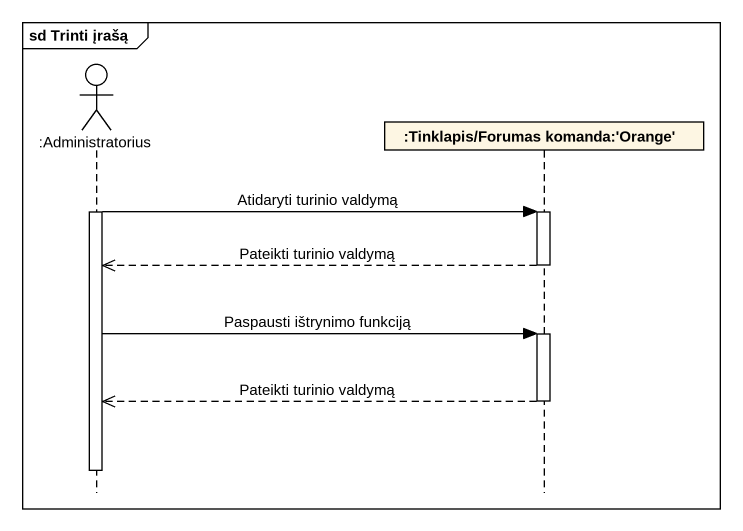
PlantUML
@startuml
mainframe sd Trinti įrašą
hide footbox
actor ":Administratorius" as Administratorius
participant ":Tinklapis/Forumas komanda:'Orange'" as Tinklapis_Forumas_komanda

activate Administratorius
Administratorius -> Tinklapis_Forumas_komanda : Atidaryti turinio valdymą
activate Tinklapis_Forumas_komanda
Tinklapis_Forumas_komanda -->> Administratorius : Pateikti turinio valdymą
deactivate Tinklapis_Forumas_komanda
Administratorius -> Tinklapis_Forumas_komanda : Paspausti ištrynimo funkciją
activate Tinklapis_Forumas_komanda
Tinklapis_Forumas_komanda -->> Administratorius : Pateikti turinio valdymą
deactivate Tinklapis_Forumas_komanda
deactivate Administratorius
@enduml
